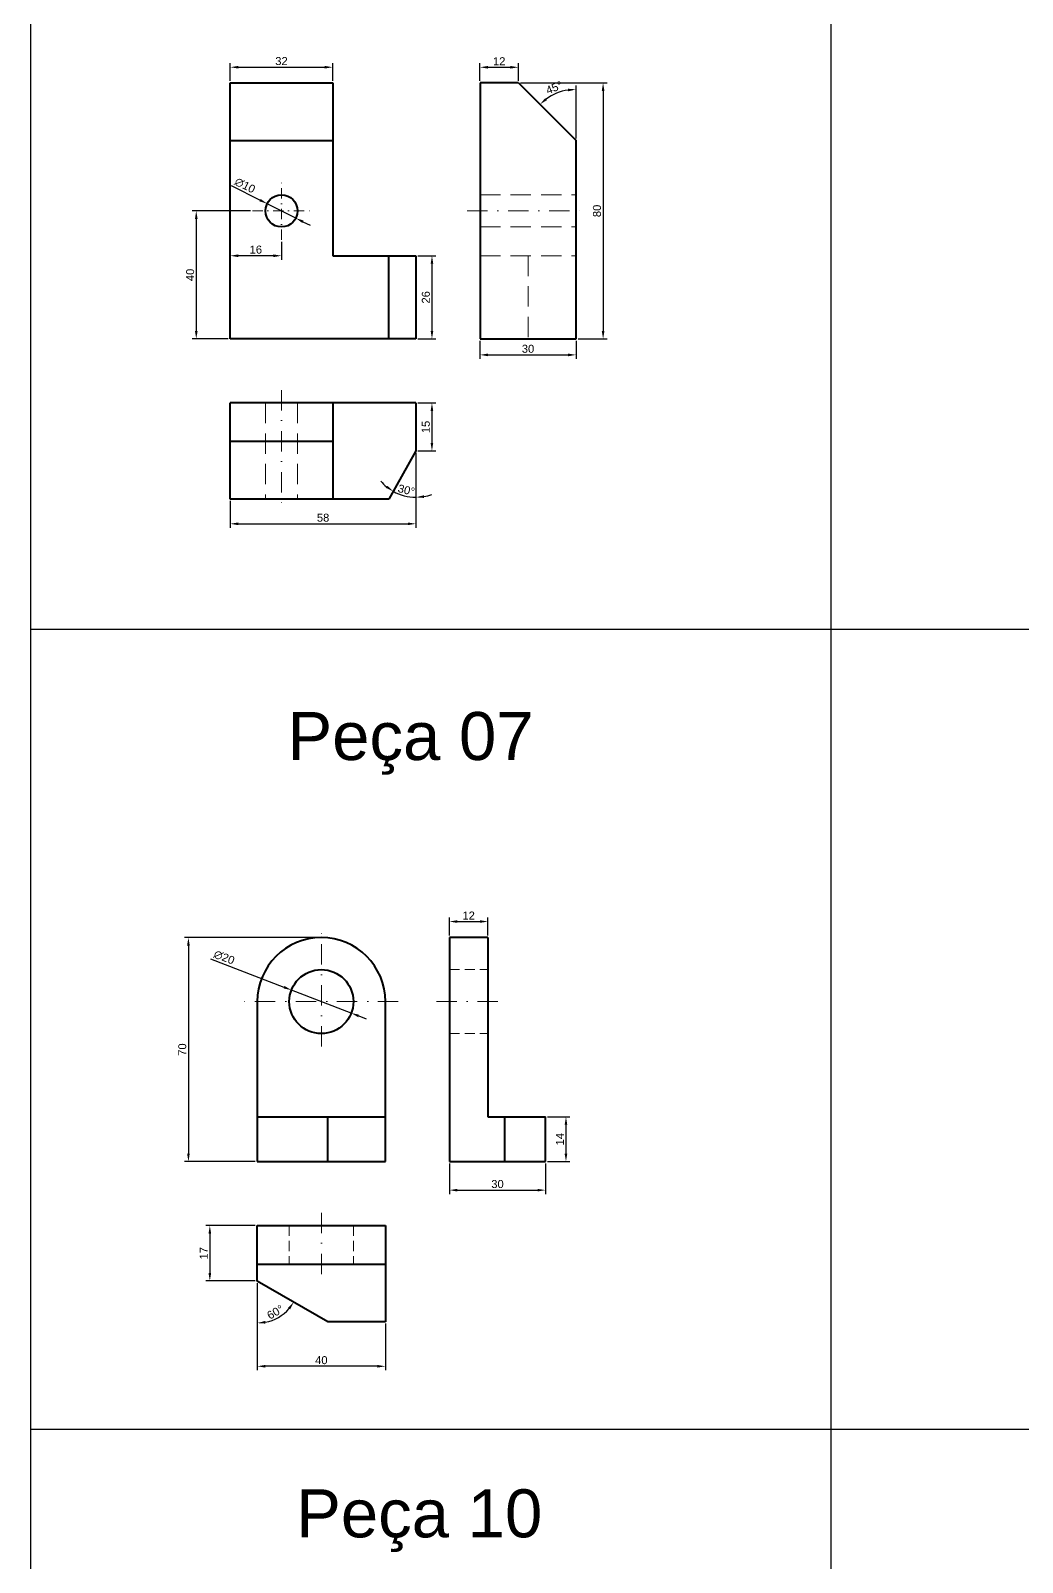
# Model space of a CAD drawing. Header units: millimetres. Extents: x 4747 to 5497, y -1036 to 2514.
# Drawn here: x 4747.5 to 5057.2, y 1722.2 to 2200.7 of the extents above; entities that cross this region are included whole.
import ezdxf

# ---------------------------------------------------------------- set-up
doc = ezdxf.new("R2010")
doc.units = ezdxf.units.MM
doc.linetypes.add('DASHDOT2', pattern=[12.7, 6.35, -3.175, 0, -3.175])
doc.linetypes.add('DASHED2', pattern=[9.525, 6.35, -3.175])
for name, color, linetype, lineweight in [('Cotas', 6, 'Continuous', 20), ('Linha de Centro', 20, 'DASHDOT2', 20), ('Outline', 7, 'Continuous', 40)]:
    doc.layers.add(name, color=color, linetype=linetype, lineweight=lineweight)
doc.layers.add('Linha Tracejada', color=131, linetype='DASHED2', lineweight=20, plot=False)
doc.styles.get("Standard").update_dxf_attribs({"font": 'arial.ttf'})
doc.dimstyles.new('ISO-25', dxfattribs={"dimtxt": 2.5, "dimasz": 2.5, "dimexe": 1.25, "dimexo": 0.625, "dimtad": 1, "dimtxsty": 'Standard', "dimcen": 2.5, "dimadec": 0, "dimazin": 0, "dimtfac": 1, "dimtmove": 0, "dimatfit": 3, "dimfxl": 1, "dimarcsym": 0})

# ---------------------------------------------------------------- blocks, each defined once
blk = doc.blocks.new('*D2')
at = {"layer": 'Cotas', "color": 0, "lineweight": -2, "transparency": 16777216}
for p, q in [((4868.44, 2130.4), (4874.06, 2130.4)), ((4872.81, 2127.9), (4872.81, 2106.9)), ((4868.44, 2104.4), (4874.06, 2104.4))]:
    blk.add_line(p, q, dxfattribs=at)
at = {"layer": 'Cotas', "color": 0, "transparency": 16777216}
for points in [[(4872.4, 2127.9), (4873.23, 2127.9), (4872.81, 2130.4)], [(4872.4, 2106.9), (4873.23, 2106.9), (4872.81, 2104.4)]]:
    blk.add_solid(points, dxfattribs=at)
at = {"layer": 'Defpoints', "color": 0, "transparency": 16777216}
for p in [(4867.81, 2130.4), (4867.81, 2104.4), (4872.81, 2104.4)]:
    blk.add_point(p, dxfattribs=at)
at = {"layer": 'Cotas', "color": 0, "transparency": 16777216, "insert": (4870.91, 2117.4), "char_height": 2.5, "attachment_point": 5, "rotation": 90}
blk.add_mtext('26', dxfattribs=at)
blk = doc.blocks.new('*D3')
at = {"layer": 'Cotas', "color": 0, "lineweight": -2, "transparency": 16777216}
for p, q in [((4809.81, 2134.78), (4809.81, 2129.15)), ((4825.81, 2134.78), (4825.81, 2129.15)), ((4823.31, 2130.4), (4812.31, 2130.4))]:
    blk.add_line(p, q, dxfattribs=at)
at = {"layer": 'Cotas', "color": 0, "transparency": 16777216}
for points in [[(4812.31, 2130.82), (4812.31, 2129.98), (4809.81, 2130.4)], [(4823.31, 2130.82), (4823.31, 2129.98), (4825.81, 2130.4)]]:
    blk.add_solid(points, dxfattribs=at)
at = {"layer": 'Defpoints', "color": 0, "transparency": 16777216}
for p in [(4809.81, 2135.4), (4825.81, 2135.4), (4809.81, 2130.4)]:
    blk.add_point(p, dxfattribs=at)
at = {"layer": 'Cotas', "color": 0, "transparency": 16777216, "insert": (4817.81, 2132.3), "char_height": 2.5, "attachment_point": 5}
blk.add_mtext('16', dxfattribs=at)
blk = doc.blocks.new('*D4')
at = {"layer": 'Cotas', "color": 0, "lineweight": -2, "transparency": 16777216}
for p, q in [((4816.19, 2144.4), (4797.95, 2144.4)), ((4799.2, 2141.9), (4799.2, 2106.9)), ((4809.19, 2104.4), (4797.95, 2104.4))]:
    blk.add_line(p, q, dxfattribs=at)
at = {"layer": 'Cotas', "color": 0, "transparency": 16777216}
for points in [[(4798.79, 2141.9), (4799.62, 2141.9), (4799.2, 2144.4)], [(4798.79, 2106.9), (4799.62, 2106.9), (4799.2, 2104.4)]]:
    blk.add_solid(points, dxfattribs=at)
at = {"layer": 'Defpoints', "color": 0, "transparency": 16777216}
for p in [(4816.81, 2144.4), (4799.2, 2104.4), (4809.81, 2104.4)]:
    blk.add_point(p, dxfattribs=at)
at = {"layer": 'Cotas', "color": 0, "transparency": 16777216, "insert": (4797.3, 2124.4), "char_height": 2.5, "attachment_point": 5, "rotation": 90}
blk.add_mtext('40', dxfattribs=at)
blk = doc.blocks.new('*D5')
at = {"layer": 'Cotas', "color": 0, "lineweight": -2, "transparency": 16777216}
for p, q in [((4810.15, 2152.3), (4819.12, 2147.78)), ((4830.28, 2142.15), (4821.35, 2146.65)), ((4832.51, 2141.02), (4834.74, 2139.9))]:
    blk.add_line(p, q, dxfattribs=at)
at = {"layer": 'Cotas', "color": 0, "transparency": 16777216}
for points in [[(4819.31, 2148.15), (4818.93, 2147.41), (4821.35, 2146.65)], [(4832.7, 2141.4), (4832.32, 2140.65), (4830.28, 2142.15)]]:
    blk.add_solid(points, dxfattribs=at)
at = {"layer": 'Defpoints', "color": 0, "transparency": 16777216}
for p in [(4821.35, 2146.65), (4830.28, 2142.15)]:
    blk.add_point(p, dxfattribs=at)
at = {"layer": 'Cotas', "color": 0, "transparency": 16777216, "insert": (4814.41, 2152.36), "char_height": 2.5, "attachment_point": 5, "rotation": 333.2389}
blk.add_mtext('∅10', dxfattribs=at)
blk = doc.blocks.new('*D6')
at = {"layer": 'Cotas', "color": 0, "lineweight": -2, "transparency": 16777216}
for p, q in [((4868.44, 2084.4), (4874.05, 2084.4)), ((4872.8, 2081.9), (4872.8, 2071.9)), ((4868.44, 2069.4), (4874.05, 2069.4))]:
    blk.add_line(p, q, dxfattribs=at)
at = {"layer": 'Cotas', "color": 0, "transparency": 16777216}
for points in [[(4872.38, 2081.9), (4873.21, 2081.9), (4872.8, 2084.4)], [(4872.38, 2071.9), (4873.21, 2071.9), (4872.8, 2069.4)]]:
    blk.add_solid(points, dxfattribs=at)
at = {"layer": 'Defpoints', "color": 0, "transparency": 16777216}
for p in [(4867.81, 2084.4), (4867.81, 2069.4), (4872.8, 2069.4)]:
    blk.add_point(p, dxfattribs=at)
at = {"layer": 'Cotas', "color": 0, "transparency": 16777216, "insert": (4870.89, 2076.9), "char_height": 2.5, "attachment_point": 5, "rotation": 90}
blk.add_mtext('15', dxfattribs=at)
blk = doc.blocks.new('*D7')
at = {"layer": 'Cotas', "color": 0, "lineweight": -2, "transparency": 16777216}
blk.add_line((4867.81, 2068.78), (4867.81, 2053.68), dxfattribs=at)
for start, end in [(220.633, 230.5471), (240.4612, 270), (279.9141, 289.8282)]:
    blk.add_arc((4867.81, 2069.4), 14.47, start, end, dxfattribs=at)
at = {"layer": 'Cotas', "color": 0, "transparency": 16777216}
for points in [[(4858.86, 2058.57), (4858.39, 2057.89), (4860.68, 2056.81)], [(4870.34, 2054.73), (4870.27, 2055.57), (4867.81, 2054.93)]]:
    blk.add_solid(points, dxfattribs=at)
at = {"layer": 'Defpoints', "color": 0, "transparency": 16777216}
for p in [(4867.81, 2084.4), (4867.81, 2069.4), (4867.81, 2069.4), (4859.31, 2054.4), (4862.94, 2055.78)]:
    blk.add_point(p, dxfattribs=at)
at = {"layer": 'Cotas', "color": 0, "transparency": 16777216, "insert": (4864.81, 2057.2), "char_height": 2.5, "attachment_point": 5, "rotation": 346.1752}
blk.add_mtext('30°', dxfattribs=at)
blk = doc.blocks.new('*D8')
at = {"layer": 'Cotas', "color": 0, "lineweight": -2, "transparency": 16777216}
for p, q in [((4867.81, 2068.78), (4867.81, 2045.4)), ((4809.81, 2053.78), (4809.81, 2045.4)), ((4812.31, 2046.65), (4865.31, 2046.65))]:
    blk.add_line(p, q, dxfattribs=at)
at = {"layer": 'Cotas', "color": 0, "transparency": 16777216}
for points in [[(4812.31, 2047.07), (4812.31, 2046.24), (4809.81, 2046.65)], [(4865.31, 2047.07), (4865.31, 2046.24), (4867.81, 2046.65)]]:
    blk.add_solid(points, dxfattribs=at)
at = {"layer": 'Defpoints', "color": 0, "transparency": 16777216}
for p in [(4867.81, 2069.4), (4809.81, 2054.4), (4867.81, 2046.65)]:
    blk.add_point(p, dxfattribs=at)
at = {"layer": 'Cotas', "color": 0, "transparency": 16777216, "insert": (4838.81, 2048.55), "char_height": 2.5, "attachment_point": 5}
blk.add_mtext('58', dxfattribs=at)
blk = doc.blocks.new('*D9')
at = {"layer": 'Cotas', "color": 0, "lineweight": -2, "transparency": 16777216}
for p, q in [((4887.81, 2103.78), (4887.81, 2098.17)), ((4917.81, 2103.78), (4917.81, 2098.17)), ((4890.31, 2099.42), (4915.31, 2099.42))]:
    blk.add_line(p, q, dxfattribs=at)
at = {"layer": 'Cotas', "color": 0, "transparency": 16777216}
for points in [[(4890.31, 2099.84), (4890.31, 2099), (4887.81, 2099.42)], [(4915.31, 2099.84), (4915.31, 2099), (4917.81, 2099.42)]]:
    blk.add_solid(points, dxfattribs=at)
at = {"layer": 'Defpoints', "color": 0, "transparency": 16777216}
for p in [(4887.81, 2104.4), (4917.81, 2104.4), (4917.81, 2099.42)]:
    blk.add_point(p, dxfattribs=at)
at = {"layer": 'Cotas', "color": 0, "transparency": 16777216, "insert": (4902.81, 2101.32), "char_height": 2.5, "attachment_point": 5}
blk.add_mtext('30', dxfattribs=at)
blk = doc.blocks.new('*D10')
at = {"layer": 'Cotas', "color": 0, "lineweight": -2, "transparency": 16777216}
for p, q in [((4887.81, 2185.03), (4887.81, 2190.53)), ((4890.31, 2189.28), (4897.31, 2189.28)), ((4899.81, 2185.03), (4899.81, 2190.53))]:
    blk.add_line(p, q, dxfattribs=at)
at = {"layer": 'Cotas', "color": 0, "transparency": 16777216}
for points in [[(4890.31, 2189.69), (4890.31, 2188.86), (4887.81, 2189.28)], [(4897.31, 2189.69), (4897.31, 2188.86), (4899.81, 2189.28)]]:
    blk.add_solid(points, dxfattribs=at)
at = {"layer": 'Defpoints', "color": 0, "transparency": 16777216}
for p in [(4899.81, 2189.28), (4887.81, 2184.4), (4899.81, 2184.4)]:
    blk.add_point(p, dxfattribs=at)
at = {"layer": 'Cotas', "color": 0, "transparency": 16777216, "insert": (4893.81, 2191.16), "char_height": 2.5, "attachment_point": 5}
blk.add_mtext('12', dxfattribs=at)
blk = doc.blocks.new('*D11')
at = {"layer": 'Cotas', "color": 0, "lineweight": -2, "transparency": 16777216}
blk.add_line((4917.81, 2167.03), (4917.81, 2183.61), dxfattribs=at)
blk.add_arc((4917.81, 2166.4), 15.96, 98.9842, 126.0158, dxfattribs=at)
at = {"layer": 'Cotas', "color": 0, "transparency": 16777216}
for points in [[(4915.29, 2182.58), (4915.35, 2181.75), (4917.81, 2182.36)], [(4908.7, 2178.99), (4908.16, 2179.63), (4906.53, 2177.69)]]:
    blk.add_solid(points, dxfattribs=at)
at = {"layer": 'Defpoints', "color": 0, "transparency": 16777216}
for p in [(4899.81, 2184.4), (4913.68, 2181.82), (4917.81, 2166.4), (4917.81, 2166.4), (4917.81, 2104.4)]:
    blk.add_point(p, dxfattribs=at)
at = {"layer": 'Cotas', "color": 0, "transparency": 16777216, "insert": (4910.98, 2182.9), "char_height": 2.5, "attachment_point": 5, "rotation": 22.5}
blk.add_mtext('45°', dxfattribs=at)
blk = doc.blocks.new('*D12')
at = {"layer": 'Cotas', "color": 0, "lineweight": -2, "transparency": 16777216}
for p, q in [((4900.44, 2184.4), (4927.5, 2184.4)), ((4926.25, 2181.9), (4926.25, 2106.9)), ((4918.44, 2104.4), (4927.5, 2104.4))]:
    blk.add_line(p, q, dxfattribs=at)
at = {"layer": 'Cotas', "color": 0, "transparency": 16777216}
for points in [[(4925.84, 2181.9), (4926.67, 2181.9), (4926.25, 2184.4)], [(4925.84, 2106.9), (4926.67, 2106.9), (4926.25, 2104.4)]]:
    blk.add_solid(points, dxfattribs=at)
at = {"layer": 'Defpoints', "color": 0, "transparency": 16777216}
for p in [(4899.81, 2184.4), (4917.81, 2104.4), (4926.25, 2104.4)]:
    blk.add_point(p, dxfattribs=at)
at = {"layer": 'Cotas', "color": 0, "transparency": 16777216, "insert": (4924.35, 2144.4), "char_height": 2.5, "attachment_point": 5, "rotation": 90}
blk.add_mtext('80', dxfattribs=at)
blk = doc.blocks.new('*D13')
at = {"layer": 'Cotas', "color": 0, "lineweight": -2, "transparency": 16777216}
for p, q in [((4809.81, 2185.03), (4809.81, 2190.54)), ((4812.31, 2189.29), (4839.31, 2189.29)), ((4841.81, 2185.03), (4841.81, 2190.54))]:
    blk.add_line(p, q, dxfattribs=at)
at = {"layer": 'Cotas', "color": 0, "transparency": 16777216}
for points in [[(4812.31, 2189.71), (4812.31, 2188.88), (4809.81, 2189.29)], [(4839.31, 2189.71), (4839.31, 2188.88), (4841.81, 2189.29)]]:
    blk.add_solid(points, dxfattribs=at)
at = {"layer": 'Defpoints', "color": 0, "transparency": 16777216}
for p in [(4841.81, 2189.29), (4809.81, 2184.4), (4841.81, 2184.4)]:
    blk.add_point(p, dxfattribs=at)
at = {"layer": 'Cotas', "color": 0, "transparency": 16777216, "insert": (4825.81, 2191.2), "char_height": 2.5, "attachment_point": 5}
blk.add_mtext('32', dxfattribs=at)
blk = doc.blocks.new('*D54')
at = {"layer": 'Cotas', "color": 0, "lineweight": -2, "transparency": 16777216}
for p, q in [((4803.69, 1910.72), (4826.6, 1901.89)), ((4847.6, 1893.8), (4828.94, 1900.99)), ((4849.93, 1892.9), (4852.26, 1892))]:
    blk.add_line(p, q, dxfattribs=at)
at = {"layer": 'Cotas', "color": 0, "transparency": 16777216}
for points in [[(4826.75, 1902.28), (4826.45, 1901.5), (4828.94, 1900.99)], [(4850.08, 1893.29), (4849.78, 1892.51), (4847.6, 1893.8)]]:
    blk.add_solid(points, dxfattribs=at)
at = {"layer": 'Defpoints', "color": 0, "transparency": 16777216}
for p in [(4828.94, 1900.99), (4847.6, 1893.8)]:
    blk.add_point(p, dxfattribs=at)
at = {"layer": 'Cotas', "color": 0, "transparency": 16777216, "insert": (4807.92, 1911.2), "char_height": 2.5, "attachment_point": 5, "rotation": 338.9177}
blk.add_mtext('∅20', dxfattribs=at)
blk = doc.blocks.new('*D57')
at = {"layer": 'Cotas', "color": 0, "lineweight": -2, "transparency": 16777216}
for p, q in [((4817.64, 1827.39), (4802.19, 1827.39)), ((4803.44, 1824.89), (4803.44, 1812.6)), ((4817.64, 1810.1), (4802.19, 1810.1))]:
    blk.add_line(p, q, dxfattribs=at)
at = {"layer": 'Cotas', "color": 0, "transparency": 16777216}
for points in [[(4803.02, 1824.89), (4803.86, 1824.89), (4803.44, 1827.39)], [(4803.02, 1812.6), (4803.86, 1812.6), (4803.44, 1810.1)]]:
    blk.add_solid(points, dxfattribs=at)
at = {"layer": 'Defpoints', "color": 0, "transparency": 16777216}
for p in [(4818.27, 1827.39), (4803.44, 1810.1), (4818.27, 1810.1)]:
    blk.add_point(p, dxfattribs=at)
at = {"layer": 'Cotas', "color": 0, "transparency": 16777216, "insert": (4801.56, 1818.74), "char_height": 2.5, "attachment_point": 5, "rotation": 90}
blk.add_mtext('17', dxfattribs=at)
blk = doc.blocks.new('*D58')
at = {"layer": 'Cotas', "color": 0, "lineweight": -2, "transparency": 16777216}
blk.add_line((4818.27, 1809.47), (4818.27, 1795.71), dxfattribs=at)
blk.add_arc((4818.27, 1810.1), 13.13, 280.9256, 319.0744, dxfattribs=at)
at = {"layer": 'Cotas', "color": 0, "transparency": 16777216}
for points in [[(4827.85, 1801.74), (4828.53, 1801.25), (4829.64, 1803.53)], [(4820.8, 1796.79), (4820.72, 1797.62), (4818.27, 1796.96)]]:
    blk.add_solid(points, dxfattribs=at)
at = {"layer": 'Defpoints', "color": 0, "transparency": 16777216}
for p in [(4818.27, 1827.39), (4818.27, 1810.1), (4818.27, 1810.1), (4822.76, 1797.76), (4840.27, 1797.39)]:
    blk.add_point(p, dxfattribs=at)
at = {"layer": 'Cotas', "color": 0, "transparency": 16777216, "insert": (4823.88, 1800.37), "char_height": 2.5, "attachment_point": 5, "rotation": 30}
blk.add_mtext('60°', dxfattribs=at)
blk = doc.blocks.new('*D59')
at = {"layer": 'Cotas', "color": 0, "lineweight": -2, "transparency": 16777216}
for p, q in [((4837.64, 1917.39), (4795.51, 1917.39)), ((4796.76, 1914.89), (4796.76, 1849.89)), ((4817.64, 1847.39), (4795.51, 1847.39))]:
    blk.add_line(p, q, dxfattribs=at)
at = {"layer": 'Cotas', "color": 0, "transparency": 16777216}
for points in [[(4796.34, 1914.89), (4797.17, 1914.89), (4796.76, 1917.39)], [(4796.34, 1849.89), (4797.17, 1849.89), (4796.76, 1847.39)]]:
    blk.add_solid(points, dxfattribs=at)
at = {"layer": 'Defpoints', "color": 0, "transparency": 16777216}
for p in [(4838.27, 1917.39), (4796.76, 1847.39), (4818.27, 1847.39)]:
    blk.add_point(p, dxfattribs=at)
at = {"layer": 'Cotas', "color": 0, "transparency": 16777216, "insert": (4794.85, 1882.39), "char_height": 2.5, "attachment_point": 5, "rotation": 90}
blk.add_mtext('70', dxfattribs=at)
blk = doc.blocks.new('*D60')
at = {"layer": 'Cotas', "color": 0, "lineweight": -2, "transparency": 16777216}
for p, q in [((4878.27, 1918.02), (4878.27, 1923.64)), ((4880.77, 1922.39), (4887.77, 1922.39)), ((4890.27, 1918.02), (4890.27, 1923.64))]:
    blk.add_line(p, q, dxfattribs=at)
at = {"layer": 'Cotas', "color": 0, "transparency": 16777216}
for points in [[(4880.77, 1922.81), (4880.77, 1921.98), (4878.27, 1922.39)], [(4887.77, 1922.81), (4887.77, 1921.98), (4890.27, 1922.39)]]:
    blk.add_solid(points, dxfattribs=at)
at = {"layer": 'Defpoints', "color": 0, "transparency": 16777216}
for p in [(4890.27, 1922.39), (4878.27, 1917.39), (4890.27, 1917.39)]:
    blk.add_point(p, dxfattribs=at)
at = {"layer": 'Cotas', "color": 0, "transparency": 16777216, "insert": (4884.27, 1924.27), "char_height": 2.5, "attachment_point": 5}
blk.add_mtext('12', dxfattribs=at)
blk = doc.blocks.new('*D61')
at = {"layer": 'Cotas', "color": 0, "lineweight": -2, "transparency": 16777216}
for p, q in [((4908.89, 1861.39), (4915.91, 1861.39)), ((4914.66, 1858.89), (4914.66, 1849.89)), ((4908.89, 1847.39), (4915.91, 1847.39))]:
    blk.add_line(p, q, dxfattribs=at)
at = {"layer": 'Cotas', "color": 0, "transparency": 16777216}
for points in [[(4914.24, 1858.89), (4915.07, 1858.89), (4914.66, 1861.39)], [(4914.24, 1849.89), (4915.07, 1849.89), (4914.66, 1847.39)]]:
    blk.add_solid(points, dxfattribs=at)
at = {"layer": 'Defpoints', "color": 0, "transparency": 16777216}
for p in [(4908.27, 1861.39), (4908.27, 1847.39), (4914.66, 1847.39)]:
    blk.add_point(p, dxfattribs=at)
at = {"layer": 'Cotas', "color": 0, "transparency": 16777216, "insert": (4912.78, 1854.39), "char_height": 2.5, "attachment_point": 5, "rotation": 90}
blk.add_mtext('14', dxfattribs=at)
blk = doc.blocks.new('*D63')
at = {"layer": 'Cotas', "color": 0, "lineweight": -2, "transparency": 16777216}
for p, q in [((4818.27, 1796.34), (4818.27, 1782.2)), ((4858.27, 1796.77), (4858.27, 1782.2)), ((4855.77, 1783.45), (4820.77, 1783.45))]:
    blk.add_line(p, q, dxfattribs=at)
at = {"layer": 'Cotas', "color": 0, "transparency": 16777216}
for points in [[(4820.77, 1783.87), (4820.77, 1783.04), (4818.27, 1783.45)], [(4855.77, 1783.87), (4855.77, 1783.04), (4858.27, 1783.45)]]:
    blk.add_solid(points, dxfattribs=at)
at = {"layer": 'Defpoints', "color": 0, "transparency": 16777216}
for p in [(4818.27, 1796.96), (4858.27, 1797.39), (4818.27, 1783.45)]:
    blk.add_point(p, dxfattribs=at)
at = {"layer": 'Cotas', "color": 0, "transparency": 16777216, "insert": (4838.27, 1785.35), "char_height": 2.5, "attachment_point": 5}
blk.add_mtext('40', dxfattribs=at)
blk = doc.blocks.new('*D260')
at = {"layer": 'Cotas', "color": 0, "lineweight": -2, "transparency": 16777216}
for p, q in [((4878.27, 1846.77), (4878.27, 1837.23)), ((4908.27, 1846.77), (4908.27, 1837.23)), ((4880.77, 1838.48), (4905.77, 1838.48))]:
    blk.add_line(p, q, dxfattribs=at)
at = {"layer": 'Cotas', "color": 0, "transparency": 16777216}
for points in [[(4880.77, 1838.89), (4880.77, 1838.06), (4878.27, 1838.48)], [(4905.77, 1838.89), (4905.77, 1838.06), (4908.27, 1838.48)]]:
    blk.add_solid(points, dxfattribs=at)
at = {"layer": 'Defpoints', "color": 0, "transparency": 16777216}
for p in [(4878.27, 1847.39), (4908.27, 1847.39), (4908.27, 1838.48)]:
    blk.add_point(p, dxfattribs=at)
at = {"layer": 'Cotas', "color": 0, "transparency": 16777216, "insert": (4893.27, 1840.38), "char_height": 2.5, "attachment_point": 5}
blk.add_mtext('30', dxfattribs=at)

msp = doc.modelspace()

# ---------------------------------------------------------------- linework, layer by layer
for p, q in [((4747.484, 2263.772), (4747.484, 2013.772)), ((4997.484, 2013.772), (4997.484, 2263.772)), ((4747.484, 2013.772), (4997.484, 2013.772)), ((4747.484, 2013.772), (4747.484, 1763.772)), ((4997.484, 2013.772), (5247.484, 2013.772)), ((4997.484, 1763.772), (4997.484, 2013.772)), ((4747.484, 1763.772), (4997.484, 1763.772)), ((4747.484, 1763.772), (4747.484, 1513.772)), ((4997.484, 1763.772), (5247.484, 1763.772)), ((4997.484, 1513.772), (4997.484, 1763.772))]:
    msp.add_line(p, q)
at = {"layer": 'Linha de Centro', "ltscale": 0.5}
for p, q in [((4825.814, 2135.4), (4825.814, 2153.4)), ((4816.814, 2144.4), (4834.814, 2144.4))]:
    msp.add_line(p, q, dxfattribs=at)
at = {"layer": 'Linha de Centro'}
for p, q in [((4883.814, 2144.4), (4921.814, 2144.4)), ((4825.814, 2088.4), (4825.814, 2050.4)), ((4838.267, 1883.393), (4838.267, 1921.393)), ((4862.267, 1897.393), (4814.267, 1897.393)), ((4874.267, 1897.393), (4894.267, 1897.393)), ((4838.267, 1831.393), (4838.267, 1811.393))]:
    msp.add_line(p, q, dxfattribs=at)
at = {"layer": 'Linha Tracejada'}
for p, q in [((4887.814, 2149.4), (4917.814, 2149.4)), ((4887.814, 2139.4), (4917.814, 2139.4)), ((4887.814, 2130.4), (4917.814, 2130.4)), ((4902.814, 2130.4), (4902.814, 2104.4)), ((4820.814, 2084.4), (4820.814, 2054.4)), ((4830.814, 2084.4), (4830.814, 2054.4))]:
    msp.add_line(p, q, dxfattribs=at)
at = {"layer": 'Linha Tracejada', "ltscale": 0.5}
for p, q in [((4878.267, 1907.393), (4890.267, 1907.393)), ((4878.267, 1887.393), (4890.267, 1887.393)), ((4828.267, 1827.393), (4828.267, 1815.393)), ((4848.267, 1827.393), (4848.267, 1815.393))]:
    msp.add_line(p, q, dxfattribs=at)
at = {"layer": 'Outline'}
for p, q in [((4809.814, 2104.4), (4809.814, 2184.4)), ((4809.814, 2184.4), (4841.814, 2184.4)), ((4841.814, 2184.4), (4841.814, 2130.4)), ((4887.814, 2184.4), (4887.814, 2104.4)), ((4899.814, 2184.4), (4887.814, 2184.4)), ((4899.814, 2184.4), (4917.814, 2166.4)), ((4809.814, 2166.4), (4841.814, 2166.4)), ((4917.814, 2104.4), (4917.814, 2166.4)), ((4841.814, 2130.4), (4867.814, 2130.4)), ((4859.314, 2104.4), (4859.314, 2130.4)), ((4867.814, 2130.4), (4867.814, 2104.4)), ((4867.814, 2104.4), (4809.814, 2104.4)), ((4887.814, 2104.4), (4917.814, 2104.4)), ((4867.814, 2084.4), (4809.814, 2084.4)), ((4809.814, 2054.4), (4809.814, 2084.4)), ((4841.814, 2084.4), (4841.814, 2054.4)), ((4867.814, 2084.4), (4867.814, 2069.4)), ((4841.814, 2072.4), (4809.814, 2072.4)), ((4867.814, 2069.4), (4859.314, 2054.4)), ((4859.314, 2054.4), (4809.814, 2054.4)), ((4890.267, 1917.393), (4878.267, 1917.393)), ((4878.267, 1917.393), (4878.267, 1847.393)), ((4890.267, 1917.393), (4890.267, 1861.393)), ((4818.267, 1897.393), (4818.267, 1847.393)), ((4858.267, 1847.393), (4858.267, 1897.393)), ((4818.267, 1861.393), (4858.267, 1861.393)), ((4840.267, 1847.393), (4840.267, 1861.393)), ((4890.267, 1861.393), (4908.267, 1861.393)), ((4895.565, 1847.393), (4895.565, 1861.393)), ((4908.267, 1847.393), (4908.267, 1861.393)), ((4818.267, 1847.393), (4858.267, 1847.393)), ((4878.267, 1847.393), (4908.267, 1847.393)), ((4818.267, 1827.393), (4858.267, 1827.393)), ((4818.267, 1810.095), (4818.267, 1827.393)), ((4858.267, 1827.393), (4858.267, 1797.393)), ((4818.267, 1815.393), (4858.267, 1815.393)), ((4840.267, 1797.393), (4818.267, 1810.095)), ((4858.267, 1797.393), (4840.267, 1797.393))]:
    msp.add_line(p, q, dxfattribs=at)
for centre, radius in [((4825.814, 2144.4), 5), ((4838.267, 1897.393), 10)]:
    msp.add_circle(centre, radius, dxfattribs=at)
msp.add_arc((4838.267, 1897.393), 20, 0, 180, dxfattribs=at)

# ---------------------------------------------------------------- texts
at = {"layer": 'Outline', "char_height": 15, "attachment_point": 1}
for s, insert in [('Peça 07', (4827.67, 1987.854)), ('Peça 10', (4830.388, 1745.012))]:
    msp.add_mtext_dynamic_manual_height_columns(s, width=109.36013, gutter_width=12.5, heights=[0], dxfattribs=dict(at, insert=insert))

# ---------------------------------------------------------------- dimensions: what is measured, and where the dimension line sits
at = {"layer": 'Cotas'}
for base, p1, p2, picture, middle in [((4841.814, 2189.293), (4809.814, 2184.4), (4841.814, 2184.4), '*D13', (4825.814, 2191.196)), ((4899.814, 2189.276), (4887.814, 2184.4), (4899.814, 2184.4), '*D10', (4893.814, 2191.156)), ((4809.814, 2130.4), (4825.814, 2135.4), (4809.814, 2135.4), '*D3', (4817.814, 2132.302)), ((4917.814, 2099.419), (4887.814, 2104.4), (4917.814, 2104.4), '*D9', (4902.814, 2101.321)), ((4867.814, 2046.652), (4809.814, 2054.4), (4867.814, 2069.4), '*D8', (4838.814, 2048.554)), ((4890.267, 1922.393), (4878.267, 1917.393), (4890.267, 1917.393), '*D60', (4884.267, 1924.273)), ((4908.267, 1838.477), (4878.267, 1847.393), (4908.267, 1847.393), '*D260', (4893.267, 1840.38))]:
    dim = msp.add_linear_dim(base=base, p1=p1, p2=p2, dimstyle='ISO-25', dxfattribs=at)
    dim.commit()
    dim.dimension.update_dxf_attribs({"geometry": picture, "text_midpoint": middle})
for base, line1, line2, picture, middle in [((4913.683, 2181.816), ((4917.814, 2104.4), (4917.814, 2166.4)), ((4899.814, 2184.4), (4917.814, 2166.4)), '*D11', (4910.981, 2182.897)), ((4822.758, 1797.757), ((4840.267, 1797.393), (4818.267, 1810.095)), ((4818.267, 1810.095), (4818.267, 1827.393)), '*D58', (4823.881, 1800.371))]:
    dim = msp.add_angular_dim_2l(base=base, line1=line1, line2=line2, dimstyle='ISO-25', dxfattribs=at)
    dim.commit()
    dim.dimension.update_dxf_attribs({"geometry": picture, "text_midpoint": middle})
for base, p1, p2, picture, middle in [((4926.254, 2104.4), (4899.814, 2184.4), (4917.814, 2104.4), '*D12', (4926.254, 2144.4)), ((4799.203, 2104.4), (4816.814, 2144.4), (4809.814, 2104.4), '*D4', (4799.203, 2124.4)), ((4914.656, 1847.393), (4908.267, 1861.393), (4908.267, 1847.393), '*D61', (4914.656, 1854.393))]:
    dim = msp.add_linear_dim(base=base, p1=p1, p2=p2, angle=90, dimstyle='ISO-25', dxfattribs=at)
    dim.commit()
    dim.dimension.update_dxf_attribs({"geometry": picture, "text_midpoint": middle, "dimtype": 160})
dim = msp.add_diameter_dim_2p(p1=(4830.279, 2142.149), p2=(4821.35, 2146.651), dimstyle='ISO-25', dxfattribs=at)
dim.commit()
dim.dimension.update_dxf_attribs({"geometry": '*D5', "text_midpoint": (4814.406, 2152.361)})
for base, p1, p2, picture, middle in [((4872.814, 2104.4), (4867.814, 2130.4), (4867.814, 2104.4), '*D2', (4870.912, 2117.4)), ((4872.796, 2069.4), (4867.814, 2084.4), (4867.814, 2069.4), '*D6', (4870.895, 2076.9)), ((4796.756, 1847.393), (4838.267, 1917.393), (4818.267, 1847.393), '*D59', (4794.855, 1882.393))]:
    dim = msp.add_linear_dim(base=base, p1=p1, p2=p2, angle=90, dimstyle='ISO-25', dxfattribs=at)
    dim.commit()
    dim.dimension.update_dxf_attribs({"geometry": picture, "text_midpoint": middle})
dim = msp.add_angular_dim_2l(base=(4862.94, 2055.78), line1=((4867.814, 2069.4), (4859.314, 2054.4)), line2=((4867.814, 2084.4), (4867.814, 2069.4)), dimstyle='ISO-25', dxfattribs=at)
dim.commit()
dim.dimension.update_dxf_attribs({"geometry": '*D7', "text_midpoint": (4864.357, 2055.353), "dimtype": 162})
dim = msp.add_diameter_dim_2p(p1=(4847.598, 1893.796), p2=(4828.936, 1900.99), dimstyle='ISO-25', dxfattribs=at)
dim.commit()
dim.dimension.update_dxf_attribs({"geometry": '*D54', "text_midpoint": (4807.212, 1909.366), "dimtype": 163})
dim = msp.add_linear_dim(base=(4803.44, 1810.095), p1=(4818.267, 1827.393), p2=(4818.267, 1810.095), angle=90, text='17', dimstyle='ISO-25', dxfattribs=at)
dim.commit()
dim.dimension.update_dxf_attribs({"geometry": '*D57', "text_midpoint": (4801.56, 1818.744)})
dim = msp.add_linear_dim(base=(4818.267, 1783.452), p1=(4858.267, 1797.393), p2=(4818.267, 1796.965), dimstyle='ISO-25', dxfattribs=at)
dim.commit()
dim.dimension.update_dxf_attribs({"geometry": '*D63', "text_midpoint": (4838.267, 1783.452), "dimtype": 160})

doc.saveas('drawing.dxf')
